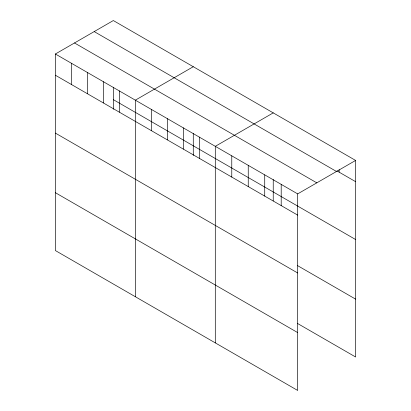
<?xml version="1.0" encoding="UTF-8"?>
<svg xmlns="http://www.w3.org/2000/svg" width="411" height="411" viewBox="0 0 411 411"><rect width="100%" height="100%" fill="white"/><g stroke="black" fill="none" stroke-linecap="round" stroke-linejoin="round"><path stroke-width="0.62" d="M55.382 54L297.677 193.889L297.677 390.45L55.382 250.561L55.382 54L113.323 20.55L355.618 160.439L355.618 357L297.4 323.39M193.278 66.716L135.342 100.166L135.342 296.727M273.238 112.876L215.297 146.326L215.297 342.887M297.677 193.889L355.618 160.439M336.943 170.889L355.618 181.672M94.201 31.59L336.496 171.479M74.504 42.96L316.799 182.849M113.323 99.642L355.618 239.531M55.382 75.234L297.677 215.123M297.4 265.532L355.618 299.141M55.382 133.092L297.677 272.981M55.382 192.702L297.677 332.591M339.142 169.661L339.142 172.158M281.201 184.375L281.201 205.608M273.238 179.525L273.238 200.943M264.725 174.865L264.725 196.093M248.249 165.35L248.249 186.584M231.773 155.841L231.773 177.069M199.309 137.094L199.309 158.327M193.278 133.359L193.278 155.42M183.316 127.862L183.316 149.095M167.323 118.63L167.323 139.858M151.33 109.398L151.33 130.626M119.349 90.929L119.349 112.162M113.323 87.199L113.323 109.254M103.356 81.697L103.356 102.93M87.368 72.464L87.368 93.698M71.375 63.232L71.375 84.466"/></g></svg>
